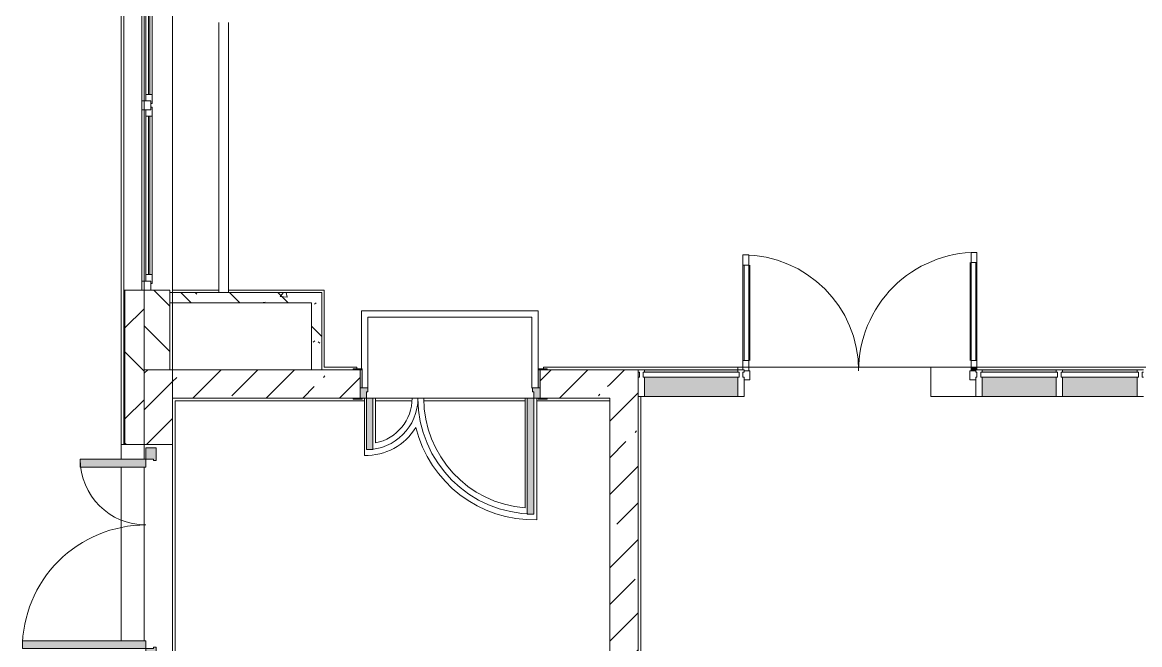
# Model space of a CAD drawing. Header units: millimetres. Extents: x 81676 to 276943, y -8553 to 29000.
# Drawn here: x 146905 to 155593, y 5765 to 10600 of the extents above; entities that cross this region are included whole.
import ezdxf

# ---------------------------------------------------------------- set-up
doc = ezdxf.new("R2010")
doc.units = ezdxf.units.MM
for name, color, linetype, lineweight, true_color in [('A-DETL-GENF-4', 7, 'Continuous', 5, 0xaaaaaa), ('A-DETL-GENF-5', 7, 'Continuous', 5, 0xe2e2e2), ('A-DOOR-3', 7, 'Continuous', 5, 0xe2e2e2), ('A-DOOR-4', 7, 'Continuous', 5, 0xaaaaaa), ('A-DOOR-FRAM-2', 7, 'Continuous', 5, 0xe2e2e2), ('A-DOOR-FRAM-3', 7, 'Continuous', 5, 0xaaaaaa), ('A-FLOR-3', 7, 'Continuous', 5, 0xaaaaaa), ('A-GLAZ-CWMG-3', 7, 'Continuous', 5, 0x383e42), ('I-WALL-5', 7, 'Continuous', 5, 0x787878)]:
    doc.layers.add(name, color=color, linetype=linetype, lineweight=lineweight, true_color=true_color)
for name, color, linetype, lineweight in [('A-GLAZ-2', 7, 'Continuous', 5), ('A-GLAZ-CURT-1', 7, 'Continuous', 5), ('A-GLAZ-CWMG-2', 7, 'Continuous', 5), ('A-WALL', 7, 'Continuous', 9), ('A-WALL-6', 7, 'Continuous', 5), ('I-WALL-3', 7, 'Continuous', 5), ('Оси', 7, 'Continuous', 9)]:
    doc.layers.add(name, color=color, linetype=linetype, lineweight=lineweight)
pattern_1 = [(45, (147962.96, 0), (-285.123, 285.123), []), (45, (148248.1, 0), (-285.123, 285.123), [504.031, -100.806, 16.764, -84.042])]
pattern_2 = [(135, (147962.96, 0), (-377.17, -377.17), [533.4, -88.9, 17.78, -88.9]), (135, (147962.96, 376.94), (-377.17, -377.17), []), (50, (147962.96, 0), (637.645, -55.787), [66.675, -733.425]), (355, (147962.96, 0), (-123.35, 668.7), [53.34, -586.74]), (100.451, (148016.1, -4.65), (514.3, 612.91), [56.665, -623.315]), (46.184, (147963, 177.8), (948.78, -147.15), [100.01, -1100.14]), (96.636, (148042, 165.5), (830.91, 866), [85, -934.97]), (351.184, (147963, 177.8), (830.92, 865.99), [80.01, -880.11]), (21, (148051.86, 133.35), (530.65, -357.928), [66.675, -733.425]), (326, (148051.86, 133.35), (216.31, 644.66), [53.34, -586.74]), (71.451, (148096.1, 103.5), (746.96, 286.724), [56.665, -623.315]), (37.5, (147962.96, 0), (10.8105, 295.9426), [16.764, -562.864, 16.764, -578.866, -588.962]), (37.5, (147962.96, 0), (10.8105, 295.9426), [-1175.258, 16.764, -572.198]), (7.5, (147962.96, 0), (233.869, 350.632), [16.764, -322.834, 16.764, -549.529, -224.472]), (7.5, (147962.96, 0), (233.869, 350.632), [-905.89, 16.764, -207.708]), (327.5, (147764.71, 0), (474.568, -20.051), [16.764, -205.486, 16.764, -676.656, -920.115]), (327.5, (147764.71, 0), (474.568, -20.051), [-915.67, 16.764, -903.35]), (317.5, (147675.8, 0), (518.452, 88.993), [16.764, -272.16, 16.764, -443.738, -653.415]), (317.5, (147675.8, 0), (518.452, 88.993), [-749.427, 16.764, -636.65])]

# ---------------------------------------------------------------- blocks, each defined once
blk = doc.blocks.new('120_Окно_СКБ_2Ст - 120_Окно_СКБ_2Ст 2300х2500 _мал створка справа_-22272277-1_6_3_птичка')
at = {"layer": 'A-GLAZ-2'}
for p, q in [((-1150, -127), (-1150, -57)), ((-1150, -57), (-1080, -57)), ((1150, -57), (-1150, -57)), ((-1080, -57), (-1080, -127)), ((250, -127), (250, -57)), ((250, -57), (320, -57)), ((320, -57), (320, -127)), ((1080, -127), (1080, -57)), ((1080, -57), (1150, -57)), ((1150, -57), (1150, -127)), ((-1080, -127), (-1150, -127)), ((-1150, -127), (-1100, -127)), ((-1080, -127), (-1100, -127)), ((-1100, -127), (-1100, -137)), ((-1100, -137), (270, -137)), ((270, -137), (-1100, -137)), ((250, -87), (-1080, -87)), ((-1080, -87), (-1080, -127)), ((-1030, -137), (-1030, -87)), ((-1030, -107), (200, -107)), ((200, -117), (-1030, -117)), ((200, -137), (200, -87)), ((250, -127), (250, -87)), ((320, -127), (250, -127)), ((270, -127), (250, -127)), ((270, -127), (300, -127)), ((270, -137), (270, -127)), ((320, -127), (300, -127)), ((300, -127), (300, -137)), ((300, -137), (1100, -137)), ((1100, -137), (300, -137)), ((1080, -87), (320, -87)), ((320, -87), (320, -127)), ((370, -137), (370, -87)), ((370, -107), (1030, -107)), ((1030, -117), (370, -117)), ((1030, -137), (1030, -87)), ((1080, -127), (1080, -87)), ((1150, -127), (1080, -127)), ((1100, -127), (1080, -127)), ((1100, -127), (1150, -127)), ((1100, -137), (1100, -127))]:
    blk.add_line(p, q, dxfattribs=at)
blk = doc.blocks.new('110_Дверь_СКБ_2Ст - Д-1 Лестничная клетка EIS60-24280000-1_6_3_птичка')
at = {"layer": 'A-DOOR-3'}
for points in [[(-587.5, 1010), (-637.5, 1010), (-637.5, 110), (-587.5, 110), (-587.5, 979.5)], [(662.5, 510), (612.5, 510), (612.5, 110), (662.5, 110), (662.5, 245.4)], [(697.5, 30), (702.2, -110), (712.5, -110), (712.5, 30), (702, 30)]]:
    blk.add_hatch(color=256, dxfattribs=at).paths.add_polyline_path(points)
h = blk.add_hatch(color=256, dxfattribs=at)
h.paths.add_polyline_path([(-660.8, 110), (-687.5, 105.9), (-683.4, 30), (-627.5, 31.7), (-627.5, 60), (-637.5, 60), (-637.5, 110)])
h.paths.add_polyline_path([(712.5, 110), (662.5, 109.3), (657.3, 60), (652.5, 60), (652.5, 30), (712.5, 31.7), (712.5, 109.3)])
at = {"layer": 'A-DOOR-FRAM-2'}
for points in [[(-672.5, 118), (-742.5, 118), (-742.5, 110), (-672.5, 110), (-672.5, 116.1)], [(767.5, 118), (697.5, 118), (697.5, 110), (767.5, 110)], [(-672.5, 30), (-687.5, 30), (-687.5, -110), (-672.5, -110), (-672.5, 24.8)], [(-742.5, -110), (-742.5, -118), (-672.5, -118), (-673.1, -110), (-712.5, -110)], [(702.2, -110), (697.5, -110), (702.2, -118), (767.5, -118), (767.5, -110), (712.5, -110)]]:
    blk.add_hatch(color=256, dxfattribs=at).paths.add_polyline_path(points)
at = {"layer": 'A-DOOR-4'}
for p, q in [((-637.5, 1010), (-637.5, 110)), ((-587.5, 1010), (-637.5, 1010)), ((-587.5, 110), (-587.5, 1010)), ((662.5, 510), (612.5, 510)), ((612.5, 510), (612.5, 110)), ((662.5, 110), (662.5, 510)), ((-637.5, 110), (-587.5, 110)), ((612.5, 110), (662.5, 110))]:
    blk.add_line(p, q, dxfattribs=at)
for centre, radius, start, end in [((-637.5, 110), 900, 0, 90), ((662.5, 110), 400, 90, 180)]:
    blk.add_arc(centre, radius, start, end, dxfattribs=at)
at = {"layer": 'A-DOOR-FRAM-3'}
for p, q in [((-672.5, 118), (-742.5, 118)), ((-742.5, 118), (-742.5, 110)), ((-742.5, 110), (-672.5, 110)), ((-637.5, 110), (-687.5, 110)), ((-687.5, 110), (-687.5, 30)), ((-672.5, 110), (-672.5, 118)), ((-637.5, 60), (-637.5, 110)), ((662.5, 110), (662.5, 60)), ((712.5, 110), (662.5, 110)), ((767.5, 118), (697.5, 118)), ((697.5, 118), (697.5, 110)), ((697.5, 110), (767.5, 110)), ((712.5, 30), (712.5, 110)), ((767.5, 110), (767.5, 118)), ((-687.5, 30), (-627.5, 30)), ((-672.5, 30), (-687.5, 30)), ((-687.5, 30), (-687.5, -110)), ((-672.5, -110), (-672.5, 30)), ((-627.5, 60), (-637.5, 60)), ((-627.5, 30), (-627.5, 60)), ((662.5, 60), (652.5, 60)), ((652.5, 60), (652.5, 30)), ((652.5, 30), (712.5, 30)), ((712.5, 30), (697.5, 30)), ((697.5, 30), (697.5, -110)), ((712.5, -110), (712.5, 30)), ((-672.5, -110), (-742.5, -110)), ((-742.5, -110), (-742.5, -118)), ((-742.5, -118), (-672.5, -118)), ((-687.5, -110), (-672.5, -110)), ((-672.5, -118), (-672.5, -110)), ((697.5, -110), (712.5, -110)), ((767.5, -110), (697.5, -110)), ((697.5, -110), (697.5, -118)), ((697.5, -118), (767.5, -118)), ((767.5, -118), (767.5, -110))]:
    blk.add_line(p, q, dxfattribs=at)
blk = doc.blocks.new('110_Дверь_СКБ_2Ст_Наружная - ДН-1_л__ Двухстворчатая 1350 х3200 _ЛК_ в свету с верхним остеклением 2-22796854-1_6_3_птичка')
at = {"layer": 'A-DOOR-3'}
for points in [[(-715.5, 101), (-715.5, -91), (-655.5, -91), (-655.5, 869), (-715.5, 869)], [(694.5, -79), (694.5, -91), (754.5, -91), (754.5, 419), (694.5, 419), (694.5, -12.6)]]:
    blk.add_hatch(color=256, dxfattribs=at).paths.add_polyline_path(points)
h = blk.add_hatch(color=256, dxfattribs=at)
h.paths.add_polyline_path([(-805.5, -171), (-705.5, -171), (-705.5, -151), (-715.5, -151), (-715.5, -91), (-805.5, -91)])
h.paths.add_polyline_path([(744.5, -171), (844.5, -171), (844.5, -91), (754.5, -91), (754.5, -151), (744.5, -151)])
at = {"layer": 'A-DOOR-4'}
for p, q in [((-715.5, 869), (-715.5, -91)), ((-655.5, 869), (-715.5, 869)), ((-655.5, -91), (-655.5, 869)), ((754.5, 419), (694.5, 419)), ((694.5, 419), (694.5, -91)), ((754.5, -91), (754.5, 419)), ((-715.5, -91), (-655.5, -91)), ((694.5, -91), (754.5, -91))]:
    blk.add_line(p, q, dxfattribs=at)
for centre, radius, start, end in [((-715.5, -91), 960, 0, 90), ((754.5, -91), 510, 90, 180)]:
    blk.add_arc(centre, radius, start, end, dxfattribs=at)
at = {"layer": 'A-DOOR-FRAM-3'}
for p, q in [((-715.5, -91), (-805.5, -91)), ((-805.5, -91), (-805.5, -171)), ((-805.5, -171), (-705.5, -171)), ((-715.5, -151), (-715.5, -91)), ((-705.5, -151), (-715.5, -151)), ((-705.5, -171), (-705.5, -151)), ((754.5, -151), (744.5, -151)), ((744.5, -151), (744.5, -171)), ((744.5, -171), (844.5, -171)), ((754.5, -91), (754.5, -151)), ((844.5, -91), (754.5, -91)), ((844.5, -171), (844.5, -91))]:
    blk.add_line(p, q, dxfattribs=at)
blk = doc.blocks.new('Системная панель - Стекло - 40мм-31924845-1_6_3_птичка')
at = {"layer": 'A-GLAZ-CURT-1'}
for p, q in [((300, 40), (-300, 40)), ((-300, 40), (-300, 0)), ((-300, 0), (300, 0)), ((300, 0), (300, 40))]:
    blk.add_line(p, q, dxfattribs=at)
blk = doc.blocks.new('Прямоугольный импост - Импост структурный с накладкой - 190мм-31923628-1_6_3_птичка')
at = {"layer": 'A-GLAZ-CWMG-3'}
for points in [[(7030, 7883), (7610, 7883), (7610, 7900), (7030, 7900)], [(7610, 7693), (7610, 7843), (7030, 7843), (7030, 7693), (7312, 7693)]]:
    blk.add_hatch(color=256, dxfattribs=at).paths.add_polyline_path(points)
at = {"layer": 'A-GLAZ-CWMG-2'}
for p, q in [((7030, 7900), (7610, 7900)), ((7030, 7693), (7610, 7693))]:
    blk.add_line(p, q, dxfattribs=at)
blk = doc.blocks.new('Прямоугольный импост - Импост структурный с накладкой - 190мм-31924846-1_6_3_птичка')
at = {"layer": 'A-GLAZ-CWMG-2'}
for p, q in [((-50, 0), (-50, 17)), ((-50, 17), (0, 17)), ((-40, 0), (-50, 0)), ((-40, -40), (-40, 0)), ((0, 0), (-10, 0)), ((-10, 0), (-10, -40)), ((0, 17), (0, 0)), ((-50, -190), (-50, -40)), ((-50, -40), (-40, -40)), ((-10, -40), (0, -40)), ((0, -40), (0, -190)), ((0, -190), (-50, -190))]:
    blk.add_line(p, q, dxfattribs=at)
blk = doc.blocks.new('Прямоугольный импост - Импост структурный с накладкой - 190мм-31924841-1_6_3_птичка')
at = {"layer": 'A-GLAZ-CWMG-2'}
for p, q in [((-25, 0), (-25, 17)), ((-25, 17), (25, 17)), ((-15, 0), (-25, 0)), ((-15, -40), (-15, 0)), ((25, 0), (15, 0)), ((15, 0), (15, -40)), ((25, 17), (25, 0)), ((-25, -190), (-25, -40)), ((-25, -40), (-15, -40)), ((15, -40), (25, -40)), ((25, -40), (25, -190)), ((25, -190), (-25, -190))]:
    blk.add_line(p, q, dxfattribs=at)
blk = doc.blocks.new('Прямоугольный импост - Импост структурный с накладкой - 190мм-32633541-1_6_3_птичка')
at = {"layer": 'A-GLAZ-CWMG-2'}
for p, q in [((0, 17), (-50, 17)), ((-50, 17), (-50, 0)), ((-50, 0), (-40, 0)), ((-40, 0), (-40, -40)), ((-10, -40), (-10, 0)), ((-10, 0), (0, 0)), ((-40, -40), (-50, -40)), ((-50, -40), (-50, -190)), ((0, -40), (-10, -40)), ((-50, -190), (0, -190))]:
    blk.add_line(p, q, dxfattribs=at)
blk = doc.blocks.new('Системная панель - Стекло - 40мм-31924851-1_6_3_птичка')
at = {"layer": 'A-GLAZ-CURT-1'}
for p, q in [((297.5, 40), (-297.5, 40)), ((-297.5, 40), (-297.5, 0)), ((-297.5, 0), (297.5, 0)), ((297.5, 0), (297.5, 40))]:
    blk.add_line(p, q, dxfattribs=at)
blk = doc.blocks.new('Дверь_Витражная_остекление_ - ДВН_CОШ в витраже В-6-31924853-1_6_3_птичка')
at = {"layer": 'A-DETL-GENF-5'}
blk.add_hatch(color=256, dxfattribs=at).paths.add_polyline_path([(-900, -10), (-900, -17), (-910, -17), (-910, -37), (-865, -37), (-865, -10)])
at = {"layer": 'A-DETL-GENF-4'}
for p, q in [((-900, 60), (-855, 60)), ((-855, 60), (-855, -10)), ((900, 60), (855, 60)), ((855, 60), (855, -10)), ((-910, -930), (-910, -17)), ((-910, -17), (-910, -930)), ((-865, -10), (-900, -10)), ((-865, -10), (-900, -10)), ((-855, -10), (-900, -10)), ((-865, -930), (-865, -10)), ((-865, -930), (-865, -10)), ((855, -10), (900, -10)), ((865, -10), (900, -10)), ((865, -910), (865, -10)), ((865, -10), (865, -910)), ((900, -10), (865, -10)), ((910, -910), (910, -17)), ((910, -910), (910, -17)), ((-910, -90), (-865, -90)), ((-900, -850), (-900, -90)), ((-856, -850), (-856, -90)), ((856, -830), (856, -90)), ((910, -90), (865, -90)), ((900, -830), (900, -90)), ((-910, -850), (-865, -850)), ((910, -830), (865, -830)), ((-910, -930), (-865, -930)), ((-910, -930), (-865, -930)), ((910, -910), (865, -910)), ((865, -910), (910, -910))]:
    blk.add_line(p, q, dxfattribs=at)
at = {"layer": 'A-DOOR-4'}
for p, q in [((-910, -930), (-910, -17)), ((910, -910), (910, -17))]:
    blk.add_line(p, q, dxfattribs=at)
for centre, radius, start, end in [((-910, -10), 920, 270, 0), ((910, -10), 900, 180, 270)]:
    blk.add_arc(centre, radius, start, end, dxfattribs=at)
blk = doc.blocks.new('Системная панель - Стекло - 40мм-31924990-1_6_3_птичка')
at = {"layer": 'A-GLAZ-CURT-1'}
h = blk.add_hatch(dxfattribs=at)
h.set_pattern_fill('FP_169', color=256, style=0, pattern_type=2)
h.set_pattern_definition([(225, (4642.5, 7383), (1414.2, -1414.2), [1000, -3000]), (225, (5642.5, 7883), (1414.2, -1414.2), [3000, -1000]), (225, (3642.5, 8383), (1414.2, -1414.2), [1000, -3000])])
h.paths.add_polyline_path([(-362.5, 40), (-372.5, 40), (-372.5, 0), (372.5, 0), (372.5, 40), (331.6, 40)])
for p, q in [((372.5, 40), (-372.5, 40)), ((-372.5, 40), (-372.5, 0)), ((-372.5, 0), (372.5, 0)), ((372.5, 0), (372.5, 40))]:
    blk.add_line(p, q, dxfattribs=at)
blk = doc.blocks.new('Прямоугольный импост - Импост структурный с накладкой - 190мм-23800918-1_6_3_птичка')
at = {"layer": 'A-GLAZ-CWMG-3'}
for points in [[(3812.3, 7883), (4505, 7883), (4505, 7900), (3780, 7900), (3780, 7883)], [(3805.6, 7693), (4505, 7693), (4505, 7843), (3780, 7843), (3780, 7693)]]:
    blk.add_hatch(color=256, dxfattribs=at).paths.add_polyline_path(points)
at = {"layer": 'A-GLAZ-CWMG-2'}
for p, q in [((3780, 7900), (4505, 7900)), ((3780, 7693), (4505, 7693))]:
    blk.add_line(p, q, dxfattribs=at)
blk = doc.blocks.new('Прямоугольный импост - Импост структурный с накладкой - 190мм-31923825-1_6_3_птичка')
at = {"layer": 'A-GLAZ-CWMG-3'}
for points in [[(6980, 7883), (6980, 7900), (6405, 7900), (6405, 7883)], [(6980, 7693), (6980, 7843), (6405, 7843), (6405, 7693)]]:
    blk.add_hatch(color=256, dxfattribs=at).paths.add_polyline_path(points)
at = {"layer": 'A-GLAZ-CWMG-2'}
for p, q in [((6405, 7900), (6980, 7900)), ((6405, 7693), (6980, 7693))]:
    blk.add_line(p, q, dxfattribs=at)
blk = doc.blocks.new('Прямоугольный импост - Импост структурный с накладкой - 190мм-31924844-1_6_3_птичка')
at = {"layer": 'A-GLAZ-CWMG-2'}
for p, q in [((-25, 0), (-25, 17)), ((-25, 17), (25, 17)), ((-15, 0), (-25, 0)), ((-15, -40), (-15, 0)), ((25, 0), (15, 0)), ((15, 0), (15, -40)), ((25, 17), (25, 0)), ((-25, -190), (-25, -40)), ((-25, -40), (-15, -40)), ((15, -40), (25, -40)), ((25, -40), (25, -190)), ((25, -190), (-25, -190))]:
    blk.add_line(p, q, dxfattribs=at)
blk = doc.blocks.new('Зашивка приборов отопления14 - Зашивка приборов отопления-33280456-1_6_3_птичка')
at = {"layer": 'A-WALL-6'}
for p, q in [((37471.9, 23439), (35371.9, 23439)), ((35371.9, 23079), (37471.9, 23079)), ((37471.9, 23079), (35371.9, 23079)), ((35371.9, 23004), (37471.9, 23004))]:
    blk.add_line(p, q, dxfattribs=at)

msp = doc.modelspace()

# ---------------------------------------------------------------- hatches: boundary and pattern name
at = {"layer": 'A-WALL-6'}
h = msp.add_hatch(dxfattribs=at)
h.set_pattern_fill('FP_54', color=256, style=0, pattern_type=2)
h.set_pattern_definition([(45, (147962.96, 0), (-353.553, 353.553), []), (135, (147962.96, 0), (-353.553, -353.553), [])])
h.paths.add_polyline_path([(147853, -100), (147853, 3670), (147703, 3670), (147703, -100)])
h.paths.add_polyline_path([(147825, 5220), (147853, 5220), (147853, 5620), (147703, 5620), (147703, 5220), (147745, 5220)])
h.paths.add_polyline_path([(147703, 7320), (147853, 7320), (147853, 8520), (147703, 8520), (147703, 7544.6)])
h.paths.add_polyline_path([(147763.6, 10820), (147853, 10820), (147853, 12220), (147703, 12220), (147703, 10820)])
h.paths.add_polyline_path([(147853, 13120), (147852.4, 15350), (147703, 15350), (147703, 13120), (147808.7, 13120)])
h = msp.add_hatch(dxfattribs=at)
h.set_pattern_fill('FP_65', color=256, style=0, pattern_type=2)
h.set_pattern_definition([(135, (147962.96, 0), (-176.7767, -176.7767), [])])
h.paths.add_polyline_path([(148053, 7900), (148053, 8520), (147853, 8520), (147853, 7900)])
h.paths.add_polyline_path([(148053, 10820), (148053, 10900), (147853, 10900), (147853, 10820)])
h.paths.add_polyline_path([(147853, 11400), (148053, 11400), (148053, 12220), (147853, 12220), (147853, 12143.8)])
h.paths.add_polyline_path([(147962.3, 13120), (148053, 13120), (148053, 14700), (147853, 14700), (147853, 13120), (147949.5, 13120)])
at = {"layer": 'I-WALL-3'}
h = msp.add_hatch(dxfattribs=at)
h.set_pattern_fill('FP_34', color=256, style=0, pattern_type=2)
h.set_pattern_definition(pattern_1)
h.paths.add_polyline_path([(147853, -100), (148073, -100), (148073, 3670), (147853, 3670), (147853, 1795.6)])
h.paths.add_polyline_path([(147853, 5220), (148073, 5220), (148073, 5620), (147853, 5620), (147853, 5400)])
h.paths.add_polyline_path([(147853, 7320), (148073, 7320), (148073, 7900), (147853, 7900), (147853, 7544.6)])
h = msp.add_hatch(dxfattribs=at)
h.set_pattern_fill('FP_34', color=256, style=0, pattern_type=2)
h.set_pattern_definition(pattern_1)
h.paths.add_polyline_path([(151473, 7680), (151473, 7900), (150931.2, 7900), (150931.2, 7680), (150986.2, 7680)])
h.paths.add_polyline_path([(149476.2, 7680), (149531.2, 7680), (149531.2, 7900), (148073, 7900), (148073, 7680), (149441.6, 7680)])
h = msp.add_hatch(dxfattribs=at)
h.set_pattern_fill('FP_34', color=256, style=0, pattern_type=2)
h.set_pattern_definition(pattern_1)
h.paths.add_polyline_path([(151693, 120), (151693, 7900), (151473, 7900), (151473, 120), (151626.7, 120)])
at = {"layer": 'I-WALL-5'}
h = msp.add_hatch(dxfattribs=at)
h.set_pattern_fill('FP_63', color=256, style=0, pattern_type=2)
h.set_pattern_definition(pattern_2)
h.paths.add_polyline_path([(148053, 8420), (149153, 8420), (149153, 8500), (148053, 8500), (148053, 8445.5)])
h = msp.add_hatch(dxfattribs=at)
h.set_pattern_fill('FP_63', color=256, style=0, pattern_type=2)
h.set_pattern_definition(pattern_2)
h.paths.add_polyline_path([(149233, 7900), (149233, 8500), (149153, 8500), (149153, 7900)])

# ---------------------------------------------------------------- linework, layer by layer
at = {"layer": 'A-FLOR-3'}
for p, q in [((148073, 10600), (148073, 8520)), ((148433, 8520), (148433, 10600)), ((148073, 8520), (148433, 8520)), ((148508, 8520), (149253, 8520)), ((149253, 8520), (149253, 7920)), ((149541.5, 8358.3), (149541.5, 7908)), ((150916.8, 8358.3), (149541.5, 8358.3)), ((150916.8, 7908), (150916.8, 8358.3)), ((149591.5, 7758.3), (149591.5, 8308.3)), ((149591.5, 8308.3), (150866.8, 8308.3)), ((150866.8, 8308.3), (150866.8, 7758.3)), ((149253, 7920), (149506.2, 7920)), ((149506.2, 7920), (149506.2, 7908)), ((150956.2, 7908), (150956.2, 7920)), ((150956.2, 7920), (163703, 7920)), ((152468, 7920), (152468, 7900)), ((153968, 7693), (153968, 7920)), ((149564.2, 7660), (148093, 7660)), ((148093, 7660), (148093, 5520)), ((149564.2, 7680), (149564.2, 7235.3)), ((149651.3, 7680.7), (149581.2, 7680.7)), ((149651.3, 7332), (149651.3, 7680.7)), ((149651.3, 7680), (149936.2, 7680)), ((149934.5, 7660), (149651.3, 7660)), ((150026.2, 7680), (149936.2, 7680)), ((150026.2, 7680), (150814.5, 7680)), ((150814.5, 7660), (150027.3, 7660)), ((150881.2, 7680.7), (150814.5, 7680.7)), ((150814.5, 7680.7), (150814.5, 6827.6)), ((150904.5, 6735.3), (150904.5, 7680)), ((151473, 7660), (150904.5, 7660)), ((151713, 7693), (151713, 520)), ((154318, 7693), (153968, 7693))]:
    msp.add_line(p, q, dxfattribs=at)
for centre, radius, start, end in [((149581.2, 7680), 355, 281.38448, 360), ((150881.2, 7680), 855, 180, 265.5304), ((149581.2, 7680), 445, 267.81908, 329.31464), ((150881.2, 7680), 945, 193.90489, 271.41706)]:
    msp.add_arc(centre, radius, start, end, dxfattribs=at)
at = {"layer": 'A-WALL'}
for p, q in [((147700, 8520), (147700, 7320)), ((147703, 8520), (147703, 7320)), ((147853, 7320), (147853, 8520)), ((148053, 8500), (148053, 8420)), ((148053, 7900), (147853, 7900)), ((149153, 7900), (149233, 7900))]:
    msp.add_line(p, q, dxfattribs=at)
at = {"layer": 'A-WALL-6'}
for p, q in [((147673, 7205), (147673, 15380)), ((147695, 15358), (147695, 7320)), ((147853, 10820), (147853, 8520)), ((148053, 8520), (147695, 8520)), ((148053, 8500), (148053, 8520)), ((148053, 7900), (148053, 8420)), ((147673, 7320), (147853, 7320)), ((147853, 7320), (147853, 7205)), ((147673, 5795), (147673, 7145)), ((147853, 7145), (147853, 5795))]:
    msp.add_line(p, q, dxfattribs=at)
at = {"layer": 'I-WALL-3'}
for p, q in [((148073, 10900), (148073, 8500)), ((149233, 8500), (148053, 8500)), ((149233, 7900), (149233, 8500)), ((148053, 8420), (149153, 8420)), ((148073, 8420), (148073, 7900)), ((149153, 8420), (149153, 7900)), ((149153, 7900), (148053, 7900)), ((149476.2, 7900), (149233, 7900)), ((151693, 7900), (150986.2, 7900)), ((151693, -100), (151693, 7900)), ((148073, 7680), (149476.2, 7680)), ((148073, 7680), (148073, 5520)), ((150986.2, 7680), (151473, 7680)), ((151473, 7680), (151473, 535)), ((147853, 7320), (148073, 7320)), ((147853, 7205), (147853, 7320)), ((147853, 5795), (147853, 7145))]:
    msp.add_line(p, q, dxfattribs=at)
at = {"layer": 'Оси'}
msp.add_line((148073, 5439), (148073, 15380), dxfattribs=at)

# ---------------------------------------------------------------- block references
at = {"layer": 'A-DOOR-4'}
for name, p, rotation in [('Дверь_Витражная_остекление_ - ДВН_CОШ в витраже В-6-31924853-1_6_3_птичка', (153418, 7883), 180), ('110_Дверь_СКБ_2Ст - Д-1 Лестничная клетка EIS60-24280000-1_6_3_птичка', (150243.7, 7790), 180), ('110_Дверь_СКБ_2Ст_Наружная - ДН-1_л__ Двухстворчатая 1350 х3200 _ЛК_ в свету с верхним остеклением 2-22796854-1_6_3_птичка', (147774, 6450.5), 89.99999999999991)]:
    msp.add_blockref(name, p, dxfattribs=dict(at, rotation=rotation))
at = {"layer": 'A-GLAZ-2', "rotation": 89.99999999999991}
msp.add_blockref('120_Окно_СКБ_2Ст - 120_Окно_СКБ_2Ст 2300х2500 _мал створка справа_-22272277-1_6_3_птичка', (147778, 9670), dxfattribs=at)
at = {"layer": 'A-GLAZ-CURT-1', "rotation": 180}
for name, p in [('Системная панель - Стекло - 40мм-31924990-1_6_3_птичка', (152105.5, 7883)), ('Системная панель - Стекло - 40мм-31924851-1_6_3_птичка', (154655.5, 7883)), ('Системная панель - Стекло - 40мм-31924845-1_6_3_птичка', (155283, 7883))]:
    msp.add_blockref(name, p, dxfattribs=at)
at = {"layer": 'A-GLAZ-CWMG-2', "extrusion": (0, 0, -1)}
for name, p in [('Прямоугольный импост - Импост структурный с накладкой - 190мм-31924846-1_6_3_птичка', (-151693, 7883)), ('Прямоугольный импост - Импост структурный с накладкой - 190мм-31924841-1_6_3_птичка', (-152493, 7883)), ('Прямоугольный импост - Импост структурный с накладкой - 190мм-31924841-1_6_3_птичка', (-154343, 7883)), ('Прямоугольный импост - Импост структурный с накладкой - 190мм-31924844-1_6_3_птичка', (-154968, 7883))]:
    msp.add_blockref(name, p, dxfattribs=at)
at = {"layer": 'A-GLAZ-CWMG-2'}
for name, p in [('Прямоугольный импост - Импост структурный с накладкой - 190мм-23800918-1_6_3_птичка', (147963, 0)), ('Прямоугольный импост - Импост структурный с накладкой - 190мм-31923825-1_6_3_птичка', (147963, 0)), ('Прямоугольный импост - Импост структурный с накладкой - 190мм-31923628-1_6_3_птичка', (147963, 0)), ('Прямоугольный импост - Импост структурный с накладкой - 190мм-32633541-1_6_3_птичка', (155623, 7883))]:
    msp.add_blockref(name, p, dxfattribs=at)
at = {"layer": 'A-WALL-6', "rotation": 90.0000000000001}
msp.add_blockref('Зашивка приборов отопления14 - Зашивка приборов отопления-33280456-1_6_3_птичка', (171512, -26871.9), dxfattribs=at)

doc.saveas('drawing.dxf')
